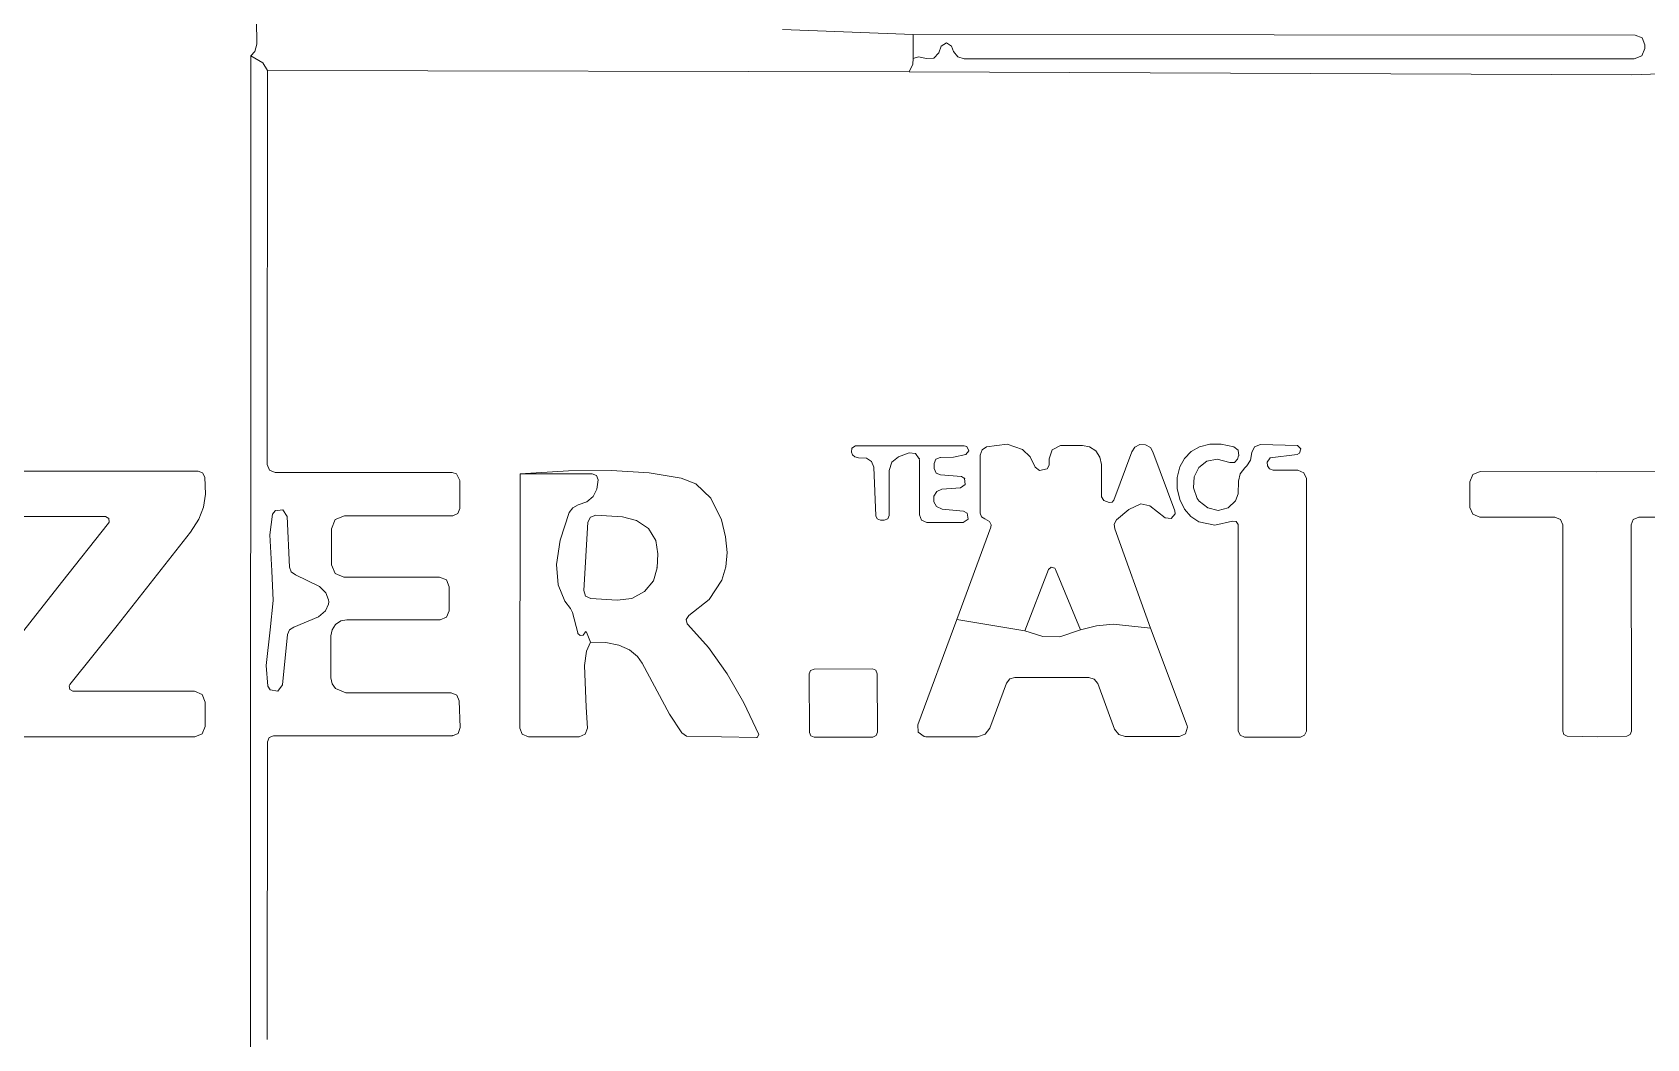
# Model space of a CAD drawing. Extents: x 0 to 650, y 0 to 488.
# Drawn here: x 108.1 to 247.3, y 242 to 328.8 of the extents above; entities that cross this region are included whole.
import ezdxf

# ---------------------------------------------------------------- set-up
doc = ezdxf.new("R2010")
doc.units = 0
doc.linetypes.add('Solid', pattern=[0])
doc.layers.add('Layer 1', color=7, linetype='Solid', lineweight=0)

msp = doc.modelspace()

# ---------------------------------------------------------------- linework, layer by layer
at = {"layer": 'Layer 1', "color": 8, "linetype": 'Solid', "lineweight": 0}
for p, q in [((127.41, 329.89), (127.44, 327.8)), ((184.03, 328.64), (184.04, 326.57)), ((127.44, 327.8), (127.25, 327.16)), ((127.25, 327.16), (126.91, 326.79)), ((183.7, 325.4), (128.36, 325.52))]:
    msp.add_line(p, q, dxfattribs=at)
at = {"layer": 'Layer 1', "color": 47, "linetype": 'Solid', "lineweight": 0}
for p, q in [((172.75, 329.05), (184.03, 328.64)), ((184, 326.06), (183.7, 325.4)), ((184.04, 326.57), (184, 326.06))]:
    msp.add_line(p, q, dxfattribs=at)
at = {"layer": 'Layer 1', "color": 9, "linetype": 'Solid', "lineweight": 0}
for p, q in [((246.3, 328.57), (184.03, 328.64)), ((186.25, 327.05), (186.45, 327.61)), ((186.45, 327.61), (186.9, 327.92)), ((186.9, 327.92), (187.35, 327.61)), ((187.35, 327.61), (187.52, 327.15)), ((246.89, 328.33), (246.3, 328.57)), ((246.86, 326.78), (247.13, 327.42)), ((247.13, 327.74), (246.89, 328.33)), ((247.13, 327.42), (247.13, 327.74)), ((126.91, 326.79), (126.87, 240.97)), ((184.04, 326.57), (184.49, 326.7)), ((184.49, 326.7), (185.18, 326.55)), ((185.18, 326.55), (185.82, 326.58)), ((185.82, 326.58), (186.25, 327.05)), ((187.52, 327.15), (187.87, 326.69)), ((187.87, 326.69), (188.43, 326.52)), ((188.43, 326.52), (246.22, 326.52)), ((246.22, 326.52), (246.86, 326.78)), ((128.36, 325.52), (128.33, 291.54)), ((246, 325.16), (183.7, 325.4)), ((248.43, 325.25), (246, 325.16)), ((178.74, 292.94), (178.7, 292.62)), ((178.7, 292.62), (178.81, 292.37)), ((179.06, 293.16), (178.74, 292.94)), ((188.44, 293.16), (179.06, 293.16)), ((182.77, 292.2), (183.69, 292.54)), ((183.69, 292.54), (184.24, 292.49)), ((184.24, 292.49), (184.56, 292.04)), ((187.51, 292.17), (188.56, 292.41)), ((188.66, 293.09), (188.44, 293.16)), ((188.56, 292.41), (188.82, 292.72)), ((188.82, 292.72), (188.66, 293.09)), ((189.97, 292.81), (189.81, 292.35)), ((190.37, 293.08), (189.97, 292.81)), ((192.14, 293.29), (190.37, 293.08)), ((193.47, 292.85), (192.14, 293.29)), ((194.11, 292.22), (193.47, 292.85)), ((196.01, 292.81), (195.77, 292.02)), ((196.74, 293.18), (196.01, 292.81)), ((196.8, 293.18), (196.74, 293.18)), ((198.63, 293.18), (196.8, 293.18)), ((199.25, 293.06), (198.63, 293.18)), ((199.78, 292.71), (199.25, 293.06)), ((200.14, 292.18), (199.78, 292.71)), ((202.88, 292.65), (201.34, 288.46)), ((203.16, 293.05), (202.88, 292.65)), ((203.59, 293.27), (203.16, 293.05)), ((204.07, 293.25), (203.59, 293.27)), ((204.49, 293), (204.07, 293.25)), ((204.71, 292.65), (204.49, 293)), ((206.59, 287.55), (204.71, 292.65)), ((208, 292.67), (207.43, 292.07)), ((208.72, 293.08), (208, 292.67)), ((209.62, 293.3), (208.72, 293.08)), ((210.58, 293.3), (209.62, 293.3)), ((211.69, 293.08), (210.58, 293.3)), ((212.06, 292.78), (211.69, 293.08)), ((212.11, 292.3), (212.06, 292.78)), ((213.24, 292.57), (213.11, 291.92)), ((213.47, 293.06), (213.24, 292.57)), ((213.98, 293.27), (213.47, 293.06)), ((217.18, 293.18), (213.98, 293.27)), ((214.82, 292.11), (217.14, 292.41)), ((217.14, 292.41), (217.35, 292.51)), ((217.47, 292.89), (217.18, 293.18)), ((217.35, 292.51), (217.47, 292.89)), ((128.33, 291.54), (128.53, 291.05)), ((128.53, 291.05), (129.02, 290.85)), ((154.31, 291.01), (150.13, 290.75)), ((158.02, 291.04), (154.31, 291.01)), ((161.26, 290.82), (158.02, 291.04)), ((178.81, 292.37), (178.99, 292.21)), ((178.99, 292.21), (179.32, 292.13)), ((179.32, 292.13), (180, 292.08)), ((180, 292.08), (180.45, 291.81)), ((180.45, 291.81), (180.63, 291.33)), ((180.63, 291.33), (180.8, 287.13)), ((181.96, 291.03), (182.18, 291.74)), ((181.96, 287.16), (181.96, 291.03)), ((182.18, 291.74), (182.77, 292.2)), ((184.56, 292.04), (184.57, 291.93)), ((184.57, 291.93), (184.57, 287.2)), ((185.85, 291.63), (186, 292)), ((185.85, 291.19), (185.85, 291.63)), ((186.01, 290.8), (185.85, 291.19)), ((186, 292), (186.37, 292.14)), ((186.37, 292.14), (186.38, 292.14)), ((186.38, 292.14), (187.51, 292.17)), ((189.81, 292.35), (189.81, 287.35)), ((194.55, 291.32), (194.11, 292.22)), ((194.93, 291.02), (194.55, 291.32)), ((195.58, 291.17), (194.93, 291.02)), ((195.76, 291.5), (195.58, 291.17)), ((195.58, 291.17), (195.58, 291.17)), ((195.77, 292.02), (195.76, 291.5)), ((200.26, 291.56), (200.14, 292.18)), ((200.26, 288.75), (200.26, 291.56)), ((207.04, 291.34), (206.81, 290.42)), ((207.43, 292.07), (207.04, 291.34)), ((208.28, 290.47), (208.68, 291.28)), ((208.68, 291.28), (209.37, 291.84)), ((209.37, 291.84), (210.25, 292.01)), ((210.25, 292.01), (211.33, 291.73)), ((211.33, 291.73), (211.35, 291.72)), ((211.35, 291.72), (211.73, 291.72)), ((211.73, 291.72), (212, 292)), ((212, 292), (212.1, 292.28)), ((212.1, 292.28), (212.11, 292.3)), ((212.64, 291.26), (212.23, 290.74)), ((212.82, 291.43), (212.64, 291.26)), ((213.11, 291.92), (212.82, 291.43)), ((212.82, 291.43), (212.82, 291.43)), ((214.55, 291.75), (214.82, 292.11)), ((214.6, 291.44), (214.55, 291.75)), ((214.76, 291.16), (214.6, 291.44)), ((215.07, 291.05), (214.76, 291.16)), ((214.82, 292.11), (214.82, 292.11)), ((217.22, 291.05), (215.07, 291.05)), ((217.73, 290.84), (217.22, 291.05)), ((122.36, 290.97), (103.86, 290.98)), ((122.74, 290.82), (122.36, 290.97)), ((122.93, 290.46), (122.74, 290.82)), ((122.99, 289), (122.93, 290.46)), ((129.02, 290.85), (144.27, 290.85)), ((144.27, 290.85), (144.66, 290.73)), ((144.66, 290.73), (144.94, 290.18)), ((144.94, 290.18), (144.94, 287.75)), ((150.13, 290.75), (150.1, 268.81)), ((164.03, 290.37), (161.26, 290.82)), ((165.28, 289.87), (164.03, 290.37)), ((166.58, 288.64), (165.28, 289.87)), ((186.39, 290.65), (186.01, 290.8)), ((186.4, 290.65), (186.39, 290.65)), ((188.2, 290.51), (186.4, 290.65)), ((188.1, 289.53), (188.53, 289.82)), ((188.47, 290.34), (188.2, 290.51)), ((188.53, 289.82), (188.47, 290.34)), ((206.81, 290.42), (206.81, 289.47)), ((208.22, 289.53), (208.28, 290.47)), ((212.09, 290.1), (212.07, 289.02)), ((212.23, 290.74), (212.09, 290.1)), ((217.94, 290.33), (217.73, 290.84)), ((217.94, 268.54), (217.94, 290.33)), ((232.3, 290.67), (232.04, 290.04)), ((232.04, 290.04), (232.04, 290.03)), ((232.04, 290.03), (232.04, 287.85)), ((232.94, 290.93), (232.3, 290.67)), ((242.99, 290.92), (232.94, 290.93)), ((253.04, 290.95), (242.99, 290.92)), ((122.82, 287.87), (122.99, 289)), ((167.49, 286.76), (166.58, 288.64)), ((185.8, 288.81), (186.06, 289.21)), ((185.8, 288.33), (185.8, 288.81)), ((186.04, 287.93), (185.8, 288.33)), ((186.06, 289.21), (186.49, 289.41)), ((186.49, 289.41), (188.1, 289.53)), ((200.47, 288.44), (200.26, 288.75)), ((200.93, 288.27), (200.47, 288.44)), ((201.2, 288.29), (200.93, 288.27)), ((201.34, 288.46), (201.2, 288.29)), ((206.81, 289.47), (207.02, 288.53)), ((207.02, 288.53), (207.43, 287.69)), ((208.53, 288.62), (208.22, 289.53)), ((208.7, 288.38), (208.53, 288.62)), ((209.43, 287.8), (208.7, 288.38)), ((211.83, 288.4), (211.2, 287.81)), ((212.07, 289.02), (211.83, 288.4)), ((103.91, 287.05), (114.37, 287.05)), ((114.37, 287.05), (114.66, 286.9)), ((114.66, 286.9), (114.7, 286.58)), ((121.7, 285.72), (122.41, 286.82)), ((122.41, 286.82), (122.82, 287.87)), ((135, 287.13), (134.19, 286.8)), ((144.33, 287.13), (135, 287.13)), ((144.76, 287.31), (144.33, 287.13)), ((144.33, 287.13), (144.33, 287.13)), ((144.94, 287.75), (144.76, 287.31)), ((156.19, 287.01), (155.98, 286.56)), ((156.66, 287.17), (156.19, 287.01)), ((158.95, 287.03), (156.66, 287.17)), ((160.18, 286.73), (158.95, 287.03)), ((180.8, 287.13), (180.92, 286.85)), ((180.92, 286.85), (181.21, 286.74)), ((181.54, 286.74), (181.84, 286.86)), ((181.84, 286.86), (181.96, 287.16)), ((184.57, 287.2), (184.76, 286.74)), ((186.54, 287.7), (186.04, 287.93)), ((188.38, 287.51), (186.54, 287.7)), ((188.33, 286.55), (188.77, 286.84)), ((188.69, 287.35), (188.38, 287.51)), ((188.77, 286.84), (188.69, 287.35)), ((189.81, 287.35), (189.92, 287.04)), ((189.92, 287.04), (190.21, 286.86)), ((190.21, 286.86), (190.62, 286.64)), ((201.56, 286.76), (202.62, 287.67)), ((202.62, 287.67), (203.68, 288.14)), ((203.68, 288.14), (204.44, 287.97)), ((204.44, 287.97), (205.77, 286.95)), ((205.77, 286.95), (206.29, 286.88)), ((206.29, 286.88), (206.62, 287.29)), ((206.62, 287.29), (206.59, 287.55)), ((207.43, 287.69), (207.97, 287.06)), ((207.97, 287.06), (208.66, 286.6)), ((210.33, 287.59), (209.43, 287.8)), ((211.2, 287.81), (210.33, 287.59)), ((232.04, 287.85), (232.29, 287.25)), ((232.29, 287.25), (232.89, 287.01)), ((232.89, 287.01), (239.37, 287.01)), ((239.37, 287.01), (239.85, 286.81)), ((246.14, 286.81), (246.62, 287.01)), ((246.62, 287.01), (253.1, 287.02)), ((114.64, 286.48), (110.59, 281.37)), ((114.7, 286.58), (114.64, 286.48)), ((115.37, 277.67), (121.7, 285.72)), ((134.19, 286.8), (133.86, 285.99)), ((133.86, 285.99), (133.86, 282.9)), ((155.98, 286.56), (155.62, 280.67)), ((161.2, 286.02), (160.18, 286.73)), ((161.84, 285), (161.2, 286.02)), ((167.86, 285.31), (167.49, 286.76)), ((181.21, 286.74), (181.54, 286.74)), ((184.76, 286.74), (185.22, 286.55)), ((185.22, 286.55), (188.33, 286.55)), ((190.74, 286.15), (187.81, 278.17)), ((190.62, 286.64), (190.76, 286.33)), ((190.76, 286.33), (190.74, 286.15)), ((201.38, 286.4), (201.56, 286.76)), ((201.41, 286), (201.38, 286.4)), ((204.49, 277.44), (201.41, 286)), ((208.66, 286.6), (210.06, 286.32)), ((210.06, 286.32), (211.57, 286.65)), ((211.57, 286.65), (211.88, 286.63)), ((211.88, 286.63), (212.06, 286.38)), ((212.06, 286.38), (212.07, 286.31)), ((212.07, 286.31), (212.07, 268.57)), ((239.85, 286.81), (240.05, 286.33)), ((240.05, 286.33), (240.05, 268.55)), ((245.94, 286.33), (246.14, 286.81)), ((245.97, 268.55), (245.94, 286.33)), ((162.02, 283.84), (161.84, 285)), ((167.98, 283.95), (167.86, 285.31)), ((133.86, 282.9), (134.17, 282.14)), ((161.95, 282.64), (162.02, 283.84)), ((162.02, 283.84), (162.02, 283.84)), ((167.52, 281.56), (167.87, 282.71)), ((167.87, 282.71), (167.98, 283.95)), ((195.94, 282.7), (195.7, 282.49)), ((196.24, 282.61), (195.94, 282.7)), ((110.59, 281.37), (104.24, 273.32)), ((134.17, 282.14), (134.92, 281.83)), ((134.92, 281.83), (143.18, 281.83)), ((143.18, 281.83), (143.77, 281.59)), ((143.77, 281.59), (144.02, 281)), ((160.87, 280.58), (161.63, 281.51)), ((161.63, 281.51), (161.95, 282.64)), ((161.95, 282.64), (161.95, 282.64)), ((166.43, 279.91), (167.52, 281.56)), ((167.52, 281.56), (167.52, 281.56)), ((167.52, 281.56), (167.52, 281.56)), ((167.52, 281.56), (167.52, 281.56)), ((195.7, 282.49), (193.67, 277.19)), ((196.32, 282.5), (196.24, 282.61)), ((198.46, 277.3), (196.32, 282.5)), ((144.02, 281), (144.02, 278.93)), ((155.62, 280.67), (155.78, 280.2)), ((155.78, 280.2), (156.22, 279.99)), ((156.22, 279.99), (158.51, 279.85)), ((158.51, 279.85), (159.77, 280)), ((159.77, 280), (160.87, 280.58)), ((164.69, 278.53), (166.43, 279.91)), ((144.02, 278.93), (143.79, 278.38)), ((164.45, 278.19), (164.69, 278.53)), ((111.3, 272.56), (115.37, 277.67)), ((133.91, 277.3), (133.81, 276.78)), ((134.21, 277.75), (133.91, 277.3)), ((134.66, 278.05), (134.21, 277.75)), ((135.18, 278.15), (134.66, 278.05)), ((143.24, 278.15), (135.18, 278.15)), ((143.79, 278.38), (143.24, 278.15)), ((164.55, 277.8), (164.45, 278.19)), ((164.59, 277.75), (164.55, 277.8)), ((166.38, 275.75), (164.59, 277.75)), ((187.81, 278.17), (184.42, 269.08)), ((195.21, 276.72), (193.67, 277.19)), ((198.46, 277.3), (196.69, 276.69)), ((207.65, 269.02), (204.49, 277.44)), ((133.81, 276.78), (133.81, 273.14)), ((155.86, 275.44), (156.19, 276.22)), ((156.19, 276.22), (157.53, 276.19)), ((157.53, 276.19), (158.65, 275.97)), ((158.65, 275.97), (159.56, 275.57)), ((168, 273.5), (166.38, 275.75)), ((196.69, 276.69), (195.21, 276.72)), ((196.69, 276.69), (196.69, 276.69)), ((155.68, 274.22), (155.86, 275.44)), ((159.56, 275.57), (160.26, 274.99)), ((160.26, 274.99), (160.26, 274.99)), ((160.26, 274.99), (160.26, 274.99)), ((160.26, 274.99), (160.66, 274.4)), ((160.66, 274.4), (163.02, 270.01)), ((133.81, 273.14), (133.91, 272.64)), ((155.82, 270.61), (155.68, 274.22)), ((169.44, 271), (168, 273.5)), ((175.18, 273.78), (175.06, 273.48)), ((175.06, 273.48), (175.08, 268.44)), ((175.48, 273.9), (175.18, 273.78)), ((180.52, 273.92), (175.48, 273.9)), ((180.82, 273.8), (180.52, 273.92)), ((180.94, 273.5), (180.82, 273.8)), ((180.96, 268.46), (180.94, 273.5)), ((192.08, 272.69), (192.36, 273.05)), ((192.36, 273.05), (192.8, 273.19)), ((192.8, 273.19), (199.17, 273.19)), ((199.17, 273.19), (199.65, 273.04)), ((199.65, 273.04), (199.95, 272.65)), ((111.24, 272.46), (111.3, 272.56)), ((111.29, 272.14), (111.24, 272.46)), ((111.57, 271.99), (111.29, 272.14)), ((122.04, 271.99), (111.57, 271.99)), ((122.7, 271.71), (122.04, 271.99)), ((122.98, 271.06), (122.7, 271.71)), ((133.91, 272.64), (134.2, 272.22)), ((134.2, 272.22), (135.11, 271.84)), ((135.11, 271.84), (144.18, 271.84)), ((144.18, 271.84), (144.67, 271.64)), ((144.67, 271.64), (144.89, 271.16)), ((190.65, 268.82), (192.08, 272.69)), ((199.95, 272.65), (201.4, 268.72)), ((122.97, 268.94), (122.98, 271.06)), ((122.98, 271.06), (122.98, 271.06)), ((144.89, 271.16), (144.97, 268.86)), ((155.94, 268.8), (155.82, 270.61)), ((170.71, 268.25), (169.44, 271)), ((122.71, 268.32), (122.97, 268.94)), ((144.97, 268.86), (144.78, 268.36)), ((150.1, 268.81), (150.32, 268.28)), ((155.73, 268.28), (155.94, 268.8)), ((163.02, 270.01), (164.08, 268.4)), ((184.42, 269.08), (184.47, 268.45)), ((190.23, 268.28), (190.65, 268.82)), ((207.53, 268.33), (207.68, 268.9)), ((207.68, 268.9), (207.65, 269.02)), ((103.59, 268.07), (122.08, 268.06)), ((122.08, 268.06), (122.71, 268.32)), ((128.35, 267.63), (128.32, 241.96)), ((128.5, 268), (128.35, 267.63)), ((128.87, 268.15), (128.5, 268)), ((144.29, 268.15), (128.87, 268.15)), ((144.3, 268.15), (144.29, 268.15)), ((144.78, 268.36), (144.3, 268.15)), ((150.32, 268.28), (150.85, 268.06)), ((150.85, 268.06), (155.22, 268.06)), ((155.22, 268.06), (155.73, 268.28)), ((155.22, 268.06), (155.22, 268.06)), ((164.08, 268.4), (164.48, 268.11)), ((164.48, 268.11), (170.53, 267.99)), ((170.53, 267.99), (170.57, 267.99)), ((170.57, 267.99), (170.71, 268.25)), ((175.08, 268.44), (175.2, 268.14)), ((175.2, 268.14), (175.5, 268.02)), ((175.5, 268.02), (180.54, 268.04)), ((180.54, 268.04), (180.84, 268.16)), ((180.84, 268.16), (180.96, 268.46)), ((184.47, 268.45), (184.99, 268.08)), ((184.99, 268.08), (185.12, 268.07)), ((185.12, 268.07), (189.58, 268.07)), ((189.58, 268.07), (190.23, 268.28)), ((201.4, 268.72), (201.76, 268.26)), ((201.76, 268.26), (202.32, 268.08)), ((202.32, 268.08), (206.99, 268.08)), ((206.99, 268.08), (207.53, 268.33)), ((212.07, 268.57), (212.23, 268.2)), ((212.23, 268.2), (212.6, 268.04)), ((212.6, 268.04), (217.44, 268.04)), ((217.44, 268.04), (217.79, 268.19)), ((217.79, 268.19), (217.94, 268.54)), ((240.05, 268.55), (240.16, 268.25)), ((240.16, 268.25), (240.43, 268.11)), ((240.43, 268.11), (243.01, 268.06)), ((243.01, 268.06), (245.59, 268.11)), ((245.59, 268.11), (245.86, 268.26)), ((245.86, 268.26), (245.97, 268.55))]:
    msp.add_line(p, q, dxfattribs=at)
at = {"layer": 'Layer 1', "color": 87, "linetype": 'Solid', "lineweight": 0}
for p, q in [((127.95, 326.19), (126.91, 326.79)), ((128.36, 325.52), (127.95, 326.19))]:
    msp.add_line(p, q, dxfattribs=at)
at = {"layer": 'Layer 1', "color": 251, "linetype": 'Solid', "lineweight": 0}
for p, q in [((156.35, 290.74), (150.13, 290.75)), ((156.72, 290.59), (156.35, 290.74)), ((156.87, 290.22), (156.72, 290.59)), ((156.76, 289.42), (156.87, 290.22)), ((155.14, 288.06), (155.89, 288.34)), ((155.89, 288.34), (156.43, 288.79)), ((156.43, 288.79), (156.76, 289.42)), ((156.43, 288.79), (156.43, 288.79)), ((156.43, 288.79), (156.43, 288.79)), ((153.58, 285.01), (154.37, 287.4)), ((154.37, 287.4), (154.67, 287.82)), ((154.67, 287.82), (155.14, 288.06)), ((153.26, 282.91), (153.58, 285.01)), ((153.41, 281.16), (153.26, 282.91)), ((154, 279.76), (153.41, 281.16)), ((154.48, 279.13), (154, 279.76)), ((154.66, 278.79), (154.48, 279.13)), ((155.11, 277.02), (154.66, 278.79)), ((155.76, 277.11), (155.56, 276.84)), ((155.77, 277.13), (155.76, 277.11)), ((155.86, 277.1), (155.77, 277.13)), ((156.19, 276.22), (155.86, 277.1)), ((193.67, 277.19), (187.81, 278.17)), ((199.83, 277.64), (198.46, 277.3)), ((201.29, 277.77), (199.83, 277.64)), ((204.49, 277.44), (201.29, 277.77)), ((155.12, 276.98), (155.11, 277.02)), ((155.31, 276.81), (155.12, 276.98)), ((155.56, 276.84), (155.31, 276.81))]:
    msp.add_line(p, q, dxfattribs=at)
at = {"layer": 'Layer 1', "color": 250, "linetype": 'Solid', "lineweight": 0}
for p, q in [((128.79, 287.26), (128.56, 285.48)), ((129.01, 287.56), (128.79, 287.26)), ((129.68, 287.63), (129.01, 287.56)), ((130.04, 287.07), (129.68, 287.63)), ((130.25, 282.7), (130.04, 287.07)), ((128.56, 285.48), (128.71, 282.38)), ((130.4, 282.28), (130.25, 282.7)), ((128.71, 282.38), (128.84, 279.83)), ((130.76, 282.02), (130.4, 282.28)), ((132.83, 281.03), (130.76, 282.02)), ((133.38, 280.47), (132.83, 281.03)), ((133.62, 279.87), (133.38, 280.47)), ((133.63, 279.69), (133.62, 279.87)), ((128.84, 279.83), (128.57, 277.29)), ((132.75, 278.41), (133.34, 278.93)), ((133.34, 278.93), (133.61, 279.51)), ((133.61, 279.51), (133.63, 279.69)), ((133.61, 279.51), (133.61, 279.51)), ((128.57, 277.29), (128.24, 274.21)), ((130.08, 276.88), (130.25, 277.29)), ((130.25, 277.29), (130.63, 277.53)), ((130.63, 277.53), (132.75, 278.41)), ((129.63, 272.53), (130.08, 276.88)), ((128.24, 274.21), (128.37, 272.42)), ((128.37, 272.42), (128.58, 272.1)), ((128.58, 272.1), (129.23, 272)), ((129.23, 272), (129.63, 272.53))]:
    msp.add_line(p, q, dxfattribs=at)
at = {"layer": 'Layer 1', "color": 9, "linetype": 'Solid', "lineweight": 0}
for p in [(184.56, 292.04), (188.47, 290.34), (161.95, 282.64), (144.3, 268.15)]:
    msp.add_point(p, dxfattribs=at)
at = {"layer": 'Layer 1', "color": 250, "linetype": 'Solid', "lineweight": 0}
msp.add_point((129.01, 287.56), dxfattribs=at)

doc.saveas('drawing.dxf')
